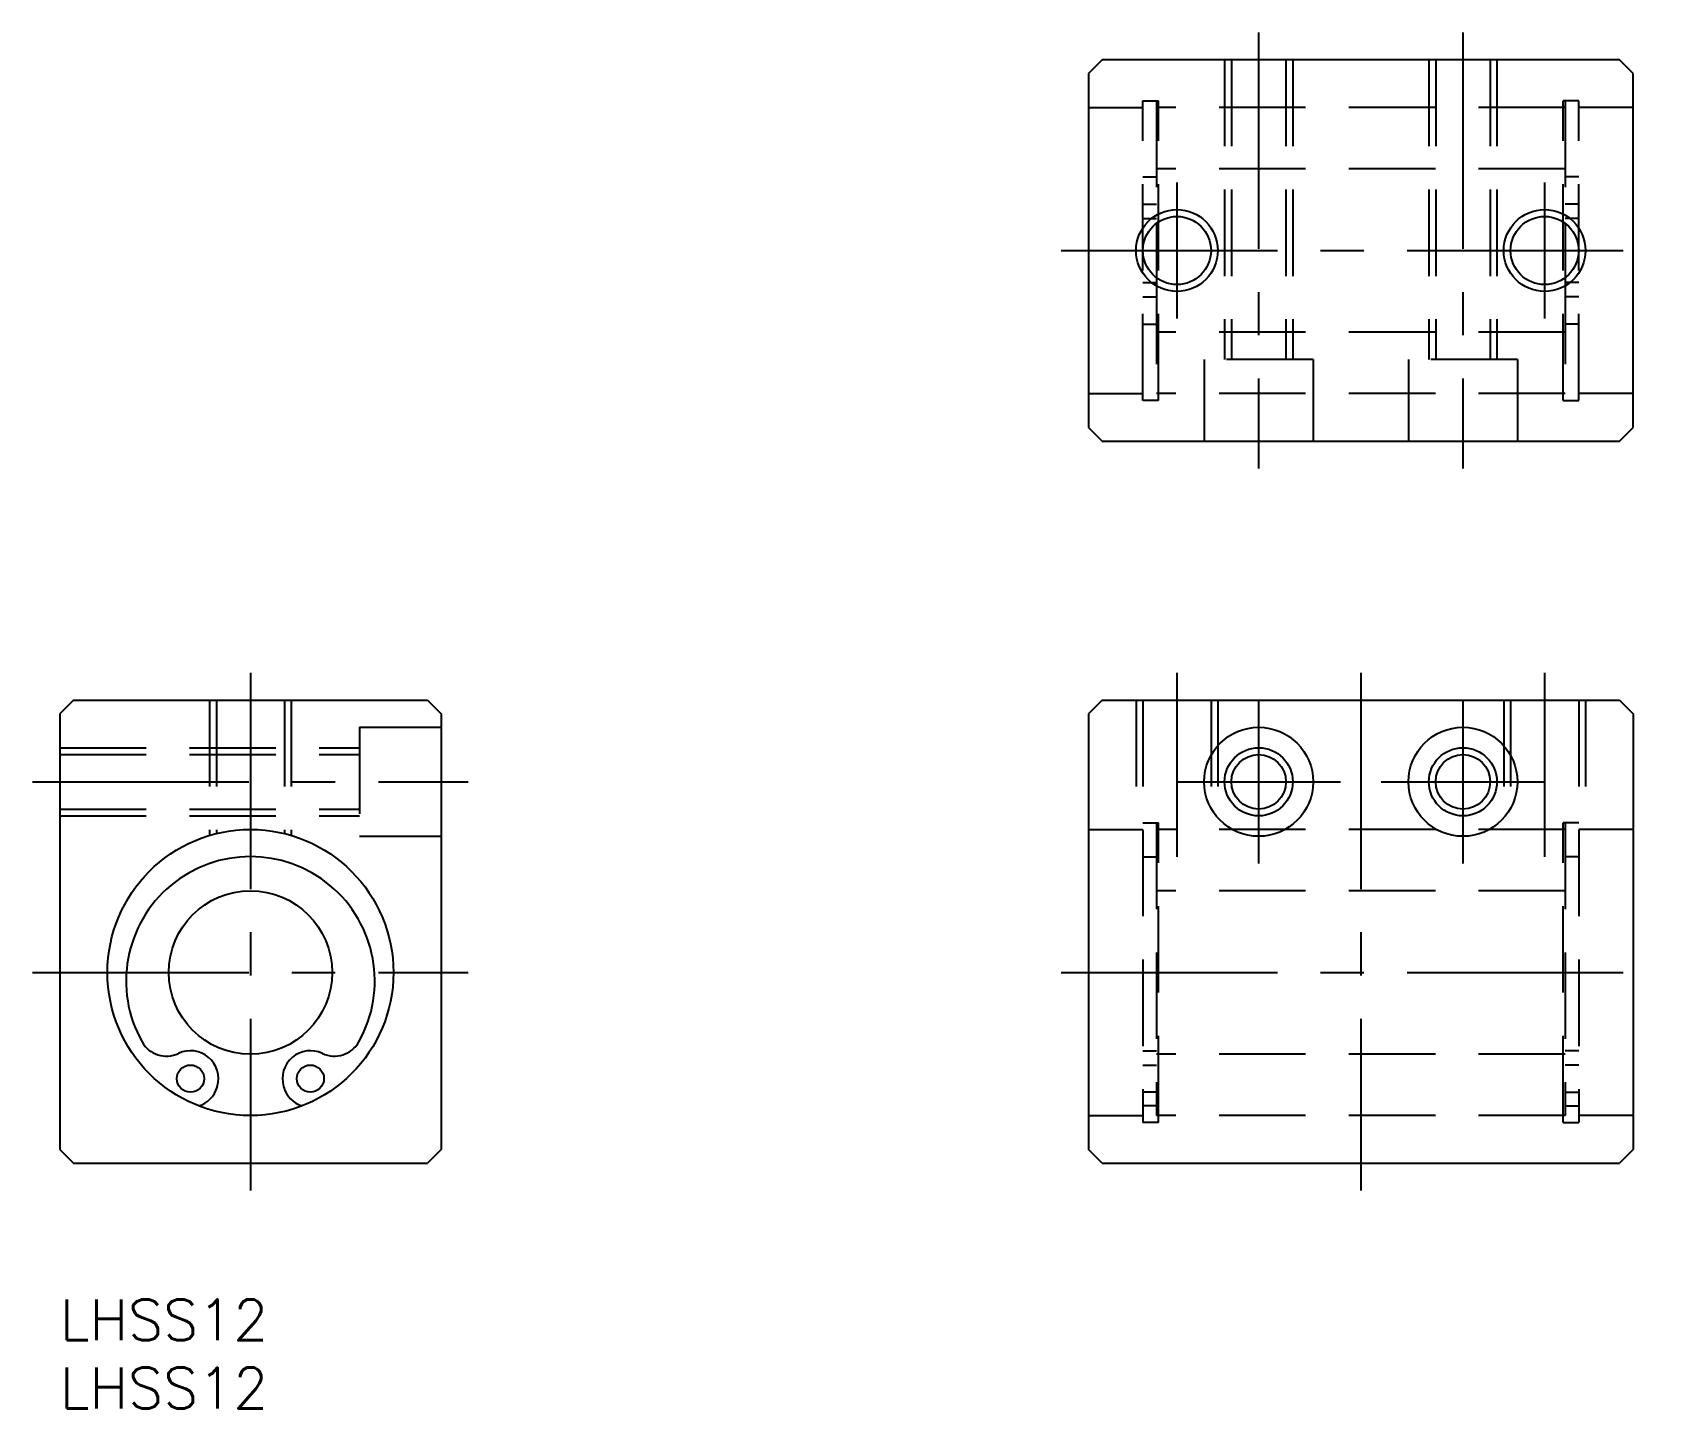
# Model space of a CAD drawing. Extents: x -2 to 118, y -8 to 93.
import ezdxf

# ---------------------------------------------------------------- set-up
doc = ezdxf.new("R2010")
doc.units = 0
doc.header["$LTSCALE"] = 0.5
doc.linetypes.add('CENTER', pattern=[50.8, 31.75, -6.35, 6.35, -6.35])
doc.linetypes.add('DASHED', pattern=[19.05, 12.7, -6.35])
for name, color, linetype in [('MSM_CENTER', 1, 'CENTER'), ('MSM_CONTINUOUS', 7, 'CONTINUOUS'), ('MSM_DASHED', 4, 'DASHED'), ('MSM_NARROW', 5, 'CONTINUOUS'), ('MSM_PART_NUMBER', 7, 'CONTINUOUS')]:
    doc.layers.add(name, color=color, linetype=linetype)
doc.styles.get("Standard").update_dxf_attribs({"font": 'txt.shx', "height": 3, "bigfont": 'bigfont.shx'})

# ---------------------------------------------------------------- blocks, each defined once
blk = doc.blocks.new('*U11')
at = {"layer": 'MSM_PART_NUMBER'}
blk.add_text('LHSS12', height=3, dxfattribs=at).set_placement((0, -3))
blk = doc.blocks.new('*U12')
at = {"layer": 'MSM_PART_NUMBER'}
blk.add_text('LHSS12', height=3, dxfattribs=at).set_placement((0, -8))

msp = doc.modelspace()

# ---------------------------------------------------------------- linework, layer by layer
at = {"layer": 'MSM_CENTER'}
for p, q in [((88.04, 93), (88.04, 61)), ((103.04, 93), (103.04, 61)), ((82.04, 82), (82.04, 72)), ((109.04, 82), (109.04, 72)), ((73.54, 77), (117.54, 77)), ((14, 46), (14, 8)), ((82.04, 46), (82.04, 32.5)), ((95.54, 46), (95.54, 8)), ((109.04, 46), (109.04, 32.5)), ((88.04, 44), (88.04, 32)), ((103.04, 44), (103.04, 32)), ((-2, 38), (30, 38)), ((82.04, 38), (94.04, 38)), ((97.04, 38), (109.04, 38)), ((-2, 24), (30, 24)), ((73.54, 24), (117.54, 24))]:
    msp.add_line(p, q, dxfattribs=at)
at = {"layer": 'MSM_CONTINUOUS'}
for p, q in [((76.54, 91), (75.54, 90)), ((114.54, 91), (76.54, 91)), ((115.54, 90), (114.54, 91)), ((75.54, 90), (75.54, 64)), ((115.54, 64), (115.54, 90)), ((80.54, 79), (80.54, 75)), ((110.54, 79), (110.54, 75)), ((75.54, 64), (76.54, 63)), ((114.54, 63), (115.54, 64)), ((76.54, 63), (114.54, 63)), ((1, 44), (0, 43)), ((1, 44), (27, 44)), ((27, 44), (28, 43)), ((76.54, 44), (75.54, 43)), ((76.54, 44), (114.54, 44)), ((114.54, 44), (115.54, 43)), ((0, 43), (0, 11)), ((28, 43), (28, 11)), ((75.54, 43), (75.54, 11)), ((115.54, 43), (115.54, 11)), ((28, 35), (28, 35)), ((28, 27), (28, 27)), ((11.55, 15.57), (11.57, 15.63)), ((16.43, 15.63), (16.45, 15.57)), ((0, 11), (1, 10)), ((28, 11), (27, 10)), ((76.54, 10), (75.54, 11)), ((115.54, 11), (114.54, 10)), ((1, 10), (27, 10)), ((76.54, 10), (114.54, 10))]:
    msp.add_line(p, q, dxfattribs=at)
for centre, radius in [((82.04, 77), 2.5), ((109.04, 77), 2.5), ((88.04, 38), 4), ((103.04, 38), 4), ((88.04, 38), 2), ((103.04, 38), 2), ((14, 24), 10.5), ((14, 24), 6), ((9.6, 16.21), 1), ((18.4, 16.21), 1)]:
    msp.add_circle(centre, radius, dxfattribs=at)
for centre, radius, start, end in [((14, 23.38), 9.13, 330.641, 209.359), ((7.83, 19.91), 2.05, 209.359, 295.519), ((9.6, 16.21), 2.05, 343.794, 115.519), ((18.4, 16.21), 2.05, 64.481, 196.206), ((20.17, 19.91), 2.05, 244.481, 330.641), ((9.63, 16.13), 2, 286.4159, 343.794), ((18.37, 16.13), 2, 196.206, 253.5841)]:
    msp.add_arc(centre, radius, start, end, dxfattribs=at)
at = {"layer": 'MSM_DASHED'}
for p, q in [((85.54, 91), (85.54, 69)), ((86.04, 91), (86.04, 69)), ((90.04, 91), (90.04, 69)), ((90.54, 91), (90.54, 69)), ((100.54, 91), (100.54, 69)), ((101.04, 91), (101.04, 69)), ((105.04, 91), (105.04, 69)), ((105.54, 91), (105.54, 69)), ((75.54, 87.5), (79.54, 87.5)), ((79.54, 66), (79.54, 88)), ((79.54, 88), (80.69, 88)), ((80.54, 88), (80.54, 79)), ((110.54, 87.5), (80.54, 87.5)), ((80.69, 66), (80.69, 88)), ((110.39, 66), (110.39, 88)), ((111.54, 88), (110.39, 88)), ((110.54, 88), (110.54, 79)), ((111.54, 66), (111.54, 88)), ((115.54, 87.5), (111.54, 87.5)), ((110.54, 83), (80.54, 83)), ((79.54, 82.4), (80.54, 82.4)), ((111.54, 82.4), (110.54, 82.4)), ((79.54, 80.4), (80.54, 80.4)), ((111.54, 80.4), (110.54, 80.4)), ((79.54, 79.35), (80.54, 79.35)), ((111.54, 79.35), (110.54, 79.35)), ((79.54, 74.65), (80.54, 74.65)), ((80.54, 75), (80.54, 66)), ((110.54, 75), (110.54, 66)), ((111.54, 74.65), (110.54, 74.65)), ((79.54, 73.6), (80.54, 73.6)), ((111.54, 73.6), (110.54, 73.6)), ((79.54, 71.6), (80.54, 71.6)), ((110.54, 71), (80.54, 71)), ((111.54, 71.6), (110.54, 71.6)), ((92.04, 69), (84.04, 69)), ((84.04, 69), (84.04, 63)), ((92.04, 69), (92.04, 63)), ((99.04, 69), (99.04, 63)), ((107.04, 69), (99.04, 69)), ((107.04, 69), (107.04, 63)), ((75.54, 66.5), (79.54, 66.5)), ((80.69, 66), (79.54, 66)), ((110.54, 66.5), (80.54, 66.5)), ((110.39, 66), (111.54, 66)), ((115.54, 66.5), (111.54, 66.5)), ((11, 44), (11, 34.06)), ((11.5, 44), (11.5, 34.2)), ((16.5, 44), (16.5, 34.2)), ((17, 44), (17, 34.06)), ((79.04, 44), (79.04, 34.5)), ((79.54, 44), (79.54, 13)), ((84.54, 44), (84.54, 34.5)), ((85.04, 44), (85.04, 34.5)), ((106.04, 44), (106.04, 34.5)), ((106.54, 44), (106.54, 34.5)), ((111.54, 44), (111.54, 13)), ((112.04, 44), (112.04, 34.5)), ((22, 42), (22, 34)), ((22, 42), (28, 42)), ((0, 40.5), (22, 40.5)), ((0, 40), (22, 40)), ((0, 36), (22, 36)), ((0, 35.5), (22, 35.5)), ((79.54, 35), (80.69, 35)), ((80.54, 35), (80.54, 13.5)), ((80.69, 13), (80.69, 35)), ((111.54, 35), (110.39, 35)), ((110.39, 13), (110.39, 35)), ((110.54, 35), (110.54, 13.5)), ((22, 34), (28, 34)), ((75.54, 34.5), (79.54, 34.5)), ((110.54, 34.5), (80.54, 34.5)), ((115.54, 34.5), (111.54, 34.5)), ((79.54, 32.5), (80.54, 32.5)), ((111.54, 32.5), (110.54, 32.5)), ((110.54, 30), (80.54, 30)), ((79.54, 18.26), (80.54, 18.26)), ((110.54, 18), (80.54, 18)), ((111.54, 18.26), (110.54, 18.26)), ((79.54, 17.21), (80.54, 17.21)), ((111.54, 17.21), (110.54, 17.21)), ((80.54, 15.21), (79.54, 15.21)), ((110.54, 15.21), (111.54, 15.21)), ((75.54, 13.5), (79.54, 13.5)), ((80.54, 14.21), (79.54, 14.21)), ((110.54, 13.5), (80.54, 13.5)), ((110.54, 14.21), (111.54, 14.21)), ((115.54, 13.5), (111.54, 13.5)), ((80.69, 13), (79.54, 13)), ((110.39, 13), (111.54, 13))]:
    msp.add_line(p, q, dxfattribs=at)
at = {"layer": 'MSM_NARROW'}
for centre, radius in [((82.04, 77), 3), ((109.04, 77), 3), ((88.04, 38), 2.5), ((103.04, 38), 2.5)]:
    msp.add_circle(centre, radius, dxfattribs=at)

# ---------------------------------------------------------------- block references
at = {"layer": 'MSM_CONTINUOUS'}
for name in ['*U11', '*U12']:
    msp.add_blockref(name, (0, 0), dxfattribs=at)

doc.saveas('drawing.dxf')
